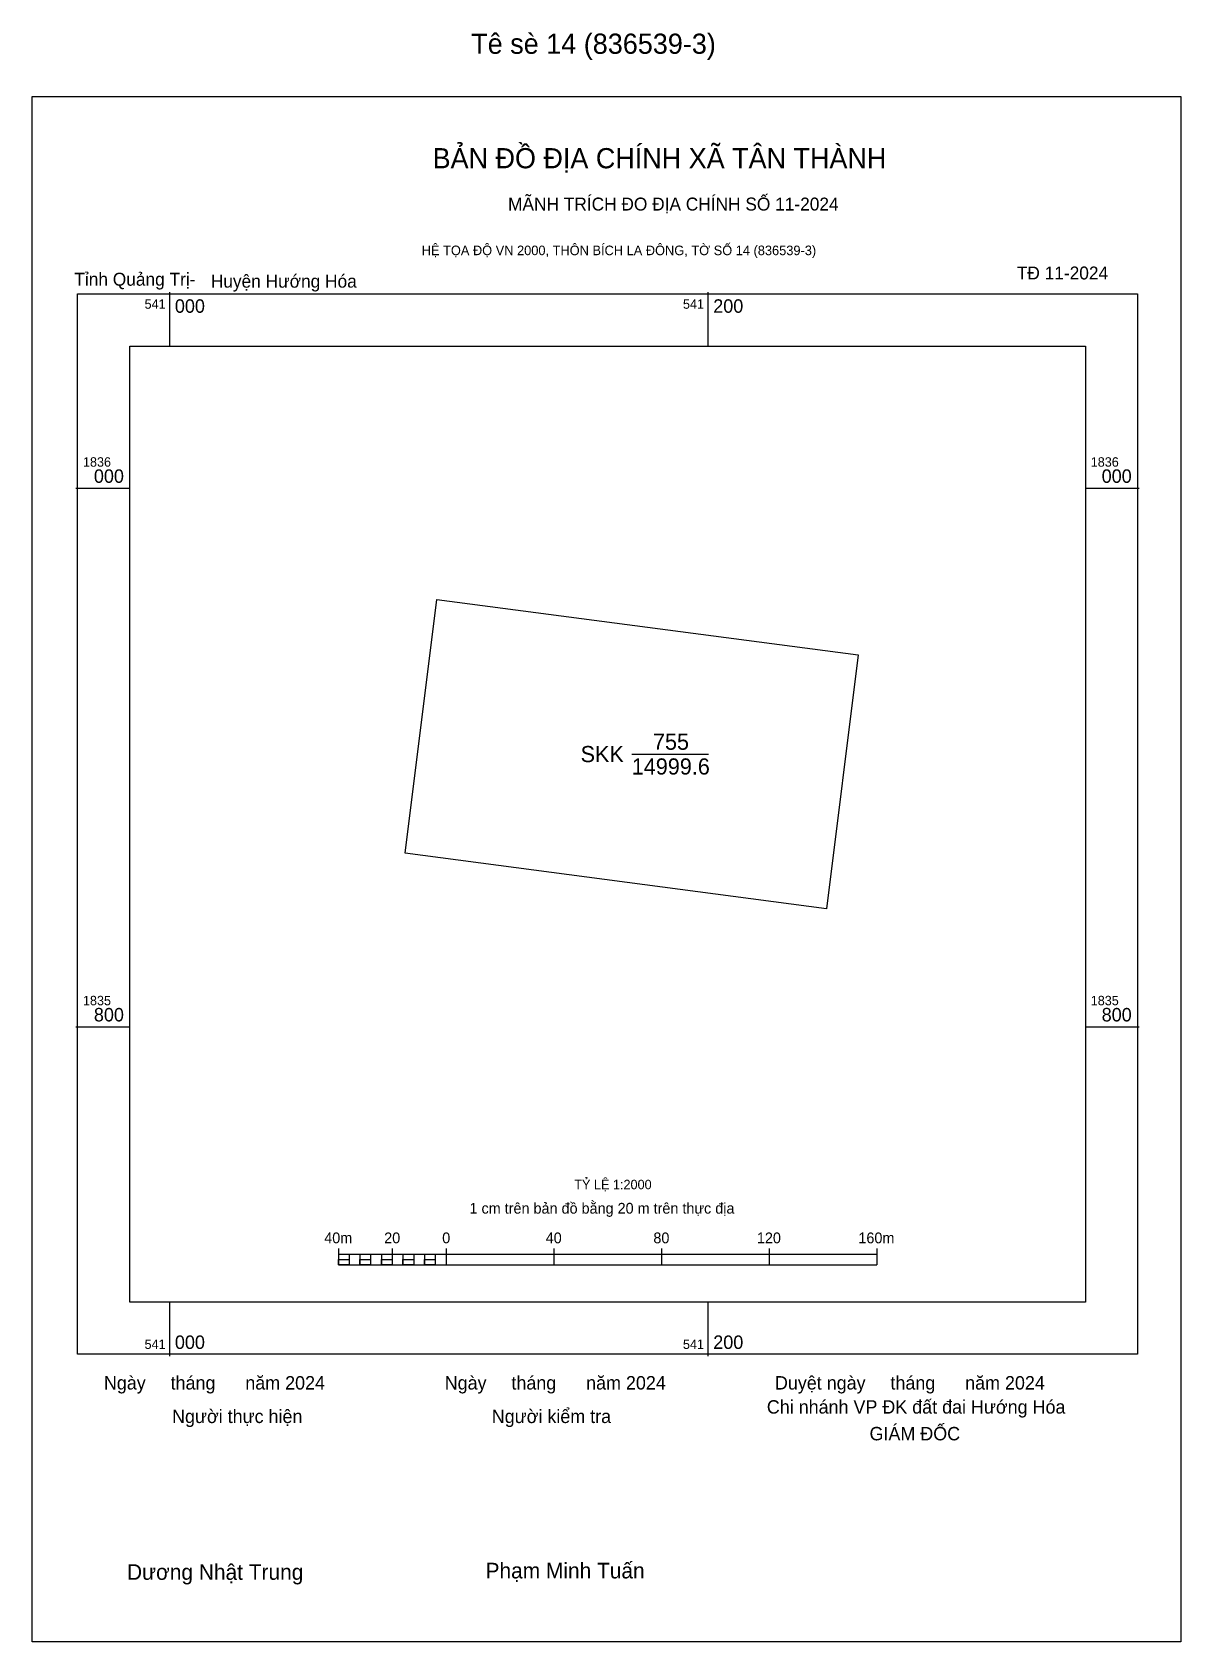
# Model space of a CAD drawing. Extents: x 540949 to 541376, y 1835572 to 1836169.
import ezdxf

# ---------------------------------------------------------------- set-up
doc = ezdxf.new("R2010")
doc.units = 0
for name, color, linetype in [('Level 10', 7, 'Continuous'), ('Level 13', 7, 'Continuous'), ('Level 15', 7, 'Continuous'), ('Level 6', 7, 'Continuous'), ('Level 62', 7, 'Continuous'), ('Level 63', 7, 'Continuous'), ('Level 9', 7, 'Continuous')]:
    doc.layers.add(name, color=color, linetype=linetype)

msp = doc.modelspace()

# ---------------------------------------------------------------- linework, layer by layer
at = {"layer": 'Level 10'}
msp.add_line((541171.73, 1835901.28), (541200.21, 1835901.28), dxfattribs=at)
msp.add_lwpolyline([(541087.58, 1835864.43), (541099.33, 1835958.7), (541255.88, 1835938.14), (541244.13, 1835843.87)], close=True, dxfattribs=at)
at = {"layer": 'Level 15'}
msp.add_lwpolyline([(540948.99, 1836145.46), (541375.7, 1836145.46), (541375.7, 1835571.63), (540948.99, 1835571.63)], close=True, dxfattribs=at)
at = {"layer": 'Level 62'}
msp.add_lwpolyline([(540985.22, 1836052.78), (541340.24, 1836052.78), (541340.24, 1835697.75), (540985.22, 1835697.75)], close=True, dxfattribs=at)
at = {"layer": 'Level 63'}
for p, q in [((541000, 1836072.78), (541000, 1836052.78)), ((541200, 1836072.78), (541200, 1836052.78)), ((540965.22, 1836000), (540985.22, 1836000)), ((541340.24, 1836000), (541360.24, 1836000)), ((540965.22, 1835800), (540985.22, 1835800)), ((541340.24, 1835800), (541360.24, 1835800)), ((541062.73, 1835717.62), (541062.73, 1835711.62)), ((541062.73, 1835715.62), (541262.73, 1835715.62)), ((541066.73, 1835715.62), (541066.73, 1835711.62)), ((541070.73, 1835715.62), (541070.73, 1835711.62)), ((541074.73, 1835715.62), (541074.73, 1835711.62)), ((541078.73, 1835715.62), (541078.73, 1835711.62)), ((541082.73, 1835717.62), (541082.73, 1835711.62)), ((541082.73, 1835715.62), (541082.73, 1835711.62)), ((541086.73, 1835715.62), (541086.73, 1835711.62)), ((541090.73, 1835715.62), (541090.73, 1835711.62)), ((541094.73, 1835715.62), (541094.73, 1835711.62)), ((541098.73, 1835715.62), (541098.73, 1835711.62)), ((541102.73, 1835717.62), (541102.73, 1835711.62)), ((541102.73, 1835715.62), (541102.73, 1835711.62)), ((541142.73, 1835717.62), (541142.73, 1835711.62)), ((541182.73, 1835717.62), (541182.73, 1835711.62)), ((541222.73, 1835717.62), (541222.73, 1835711.62)), ((541262.73, 1835717.62), (541262.73, 1835711.62)), ((541062.73, 1835711.62), (541262.73, 1835711.62)), ((541000, 1835697.75), (541000, 1835677.75)), ((541200, 1835697.75), (541200, 1835677.75))]:
    msp.add_line(p, q, dxfattribs=at)
for points in [[(540965.85, 1836072.15), (541359.62, 1836072.15), (541359.62, 1835678.38), (540965.85, 1835678.38)], [(541062.73, 1835713.62), (541066.73, 1835713.62), (541066.73, 1835711.62), (541062.73, 1835711.62)], [(541062.73, 1835713.62), (541066.73, 1835713.62), (541066.73, 1835711.62), (541062.73, 1835711.62)], [(541070.73, 1835713.62), (541074.73, 1835713.62), (541074.73, 1835711.62), (541070.73, 1835711.62)], [(541078.73, 1835713.62), (541082.73, 1835713.62), (541082.73, 1835711.62), (541078.73, 1835711.62)], [(541086.73, 1835713.62), (541090.73, 1835713.62), (541090.73, 1835711.62), (541086.73, 1835711.62)], [(541094.73, 1835713.62), (541098.73, 1835713.62), (541098.73, 1835711.62), (541094.73, 1835711.62)]]:
    msp.add_lwpolyline(points, close=True, dxfattribs=at)

# ---------------------------------------------------------------- texts
at = {"layer": 'Level 13'}
for s, p in [('755', (541179.61, 1835902.88)), ('SKK', (541152.73, 1835898.28)), ('14999.6', (541171.73, 1835893.68))]:
    msp.add_text(s, height=6, dxfattribs=at).set_placement(p)
at = {"layer": 'Level 6'}
msp.add_text('TỶ LỆ 1:2000', height=3.5158, dxfattribs=at).set_placement((541150.36, 1835739.68))
at = {"layer": 'Level 63'}
for s, height, p in [('Tê sè 14 (836539-3)', 7.5, (541112.08, 1836161.32)), ('BẢN ĐỒ ĐỊA CHÍNH XÃ TÂN THÀNH', 7.4873, (541097.75, 1836118.81)), ('MÃNH TRÍCH ĐO ĐỊA CHÍNH SỐ 11-2024', 4.8044, (541125.77, 1836103.12)), ('HỆ TỌA ĐỘ VN 2000, THÔN BÍCH LA ÐÔNG, TỜ SỐ 14 (836539-3)', 3.5565, (541093.7, 1836086.54)), ('541', 3.5, (540990.74, 1836066.65)), ('000', 5, (541002, 1836065.15)), ('541', 3.5, (541190.74, 1836066.65)), ('200', 5, (541202, 1836065.15)), ('1836', 3.5, (540967.85, 1836008)), ('000', 5, (540971.91, 1836002)), ('1836', 3.5, (541342.24, 1836008)), ('000', 5, (541346.3, 1836002)), ('1835', 3.5, (540967.85, 1835808)), ('1835', 3.5, (541342.24, 1835808)), ('800', 5, (540971.91, 1835802)), ('800', 5, (541346.3, 1835802)), ('1 cm trên bản đồ bằng 20 m trên thực địa', 4, (541111.45, 1835730.62)), ('40m', 4, (541057.48, 1835719.62)), ('20', 4, (541079.76, 1835719.62)), ('0', 4, (541101.31, 1835719.62)), ('40', 4, (541139.76, 1835719.62)), ('80', 4, (541179.76, 1835719.62)), ('120', 4, (541218.21, 1835719.62)), ('160m', 4, (541255.92, 1835719.62)), ('000', 5, (541002, 1835680.38)), ('200', 5, (541202, 1835680.38)), ('541', 3.5, (540990.74, 1835680.38)), ('541', 3.5, (541190.74, 1835680.38)), ('Ngày     tháng      năm 2024', 4.9766, (540975.63, 1835665.31)), ('Ngày     tháng      năm 2024', 4.9766, (541102.24, 1835665.31)), ('Duyệt ngày     tháng      năm 2024', 4.9766, (541224.92, 1835665.31)), ('Chi nhánh VP ĐK đất đai Hướng Hóa', 4.9766, (541221.91, 1835656.37)), ('Người thực hiện', 4.9766, (541000.96, 1835652.86)), ('Người kiểm tra', 4.9766, (541119.73, 1835652.86)), ('GIÁM ĐỐC', 4.977, (541260.06, 1835646.44)), ('Dương Nhật Trung', 5.8048, (540984.21, 1835594.64)), ('Phạm Minh Tuấn', 5.8048, (541117.41, 1835595.16))]:
    msp.add_text(s, height=height, dxfattribs=at).set_placement(p)
at = {"layer": 'Level 9'}
for s, height, p in [('Tỉnh Quảng Trị-', 4.8044, (540964.65, 1836075.2)), ('Huyện Hướng Hóa', 4.8044, (541015.35, 1836074.48)), ('TĐ 11-2024', 4.804, (541314.77, 1836077.52))]:
    msp.add_text(s, height=height, dxfattribs=at).set_placement(p)

doc.saveas('drawing.dxf')
